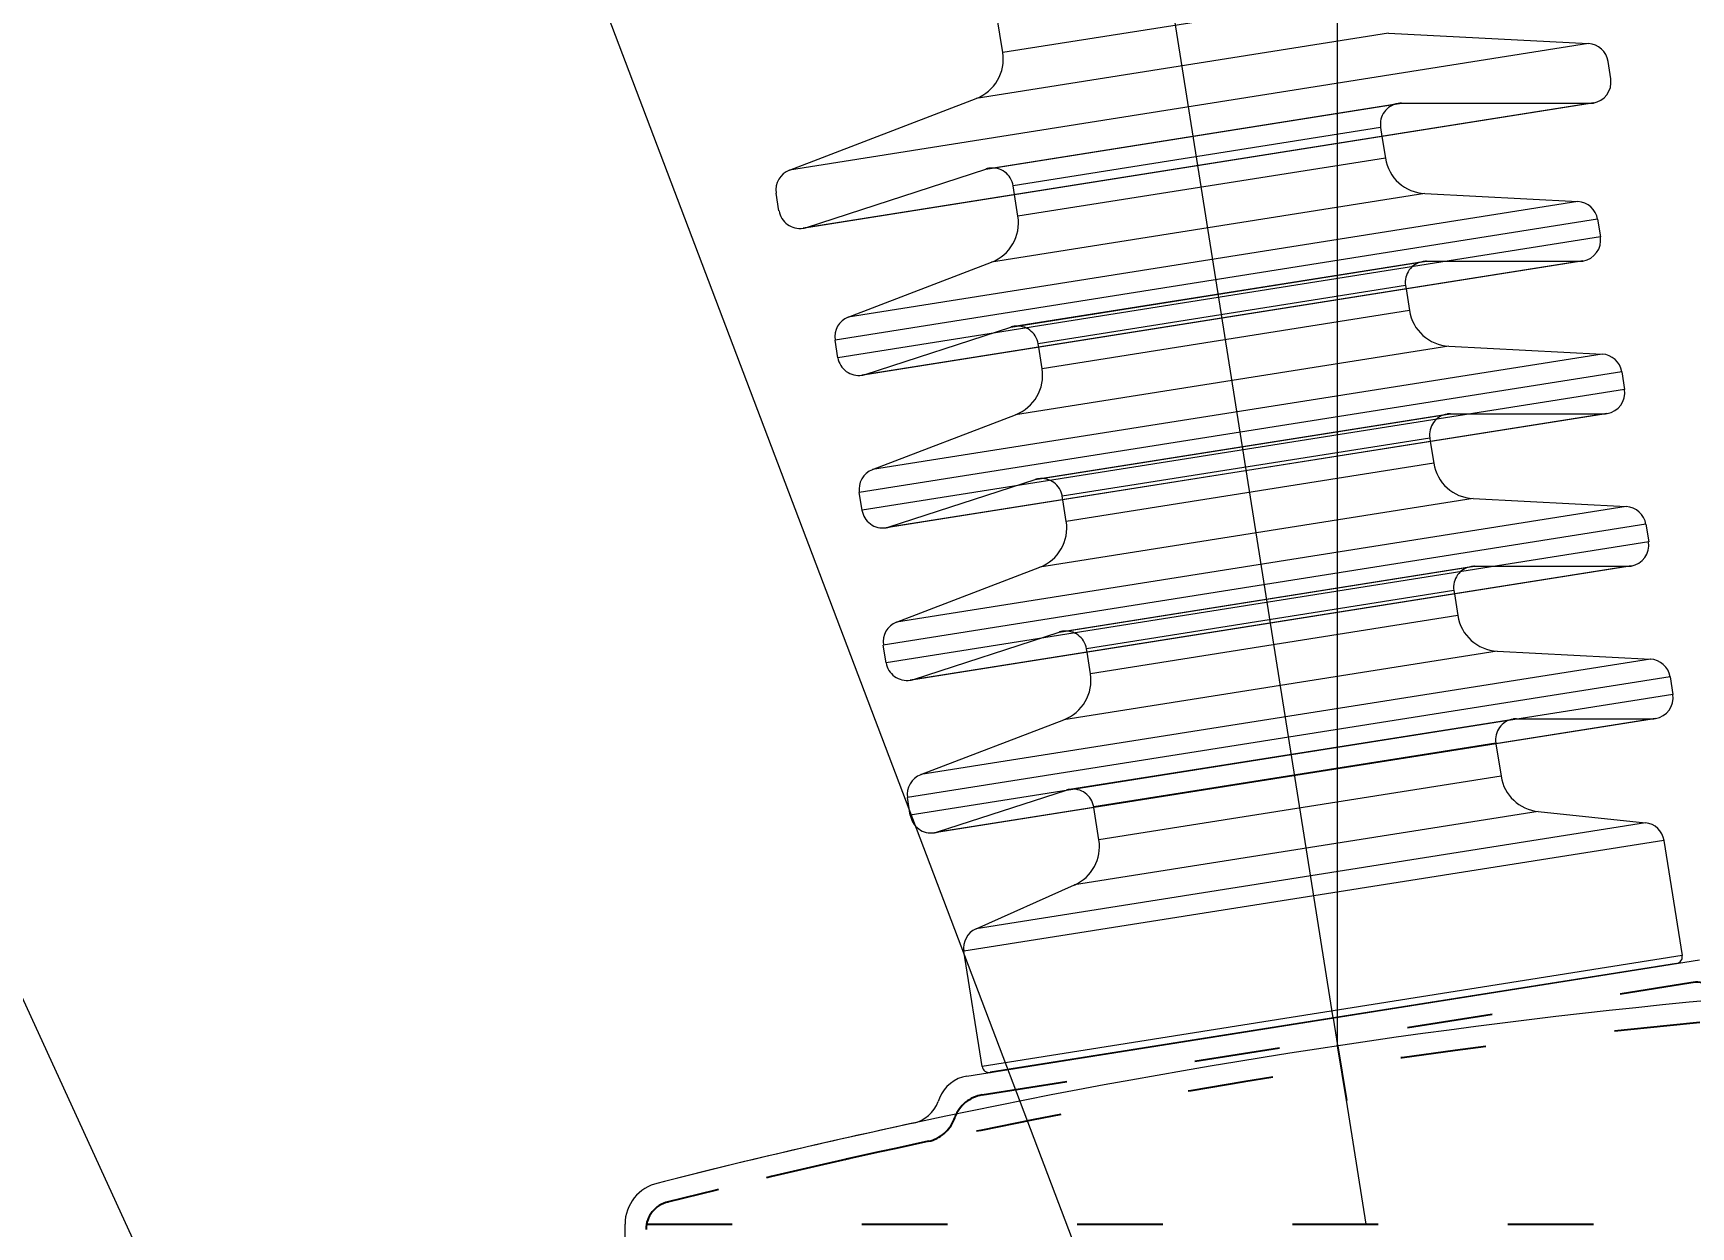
# Model space of a CAD drawing. Header units: millimetres. Extents: x 89051 to 218395, y -330386 to -125649.
# Drawn here: x 99114.6 to 99350.8, y -132702 to -132531.9 of the extents above; entities that cross this region are included whole.
import ezdxf

# ---------------------------------------------------------------- set-up
doc = ezdxf.new("R2010")
doc.units = ezdxf.units.MM
doc.header["$LTSCALE"] = 13
for name, pattern in [('1 实线', [0]), ('ACAD_ISO03W100', [1.18, 0.47, -0.71]), ('ACAD_ISO04W100', [30, 24, -3, 0, -3]), ('CENTER', [50.8, 31.75, -6.35, 6.35, -6.35]), ('HIDDEN', [9.525, 6.35, -3.175])]:
    doc.linetypes.add(name, pattern=pattern)
doc.layers.get('0').update_dxf_attribs({"color": 1, "linetype": 'CENTER'})
doc.layers.add('标注、文本', color=3, linetype='Continuous', lineweight=25)
doc.layers.add('铁心', color=3, linetype='Continuous', lineweight=0)
doc.layers.add('粗实线', color=4, linetype='Continuous')
doc.styles.get("Standard").update_dxf_attribs({"font": 'gbenor.shx', "bigfont": 'gbcbig.shx'})
doc.dimstyles.new('1-15', dxfattribs={"dimscale": 20, "dimtxt": 3.5, "dimasz": 2, "dimexe": 1.5, "dimexo": 0.5, "dimgap": 0.5, "dimtad": 1, "dimtoh": 1, "dimdec": 1, "dimdsep": 46, "dimtxsty": 'Standard', "dimcen": 2.5, "dimclrd": 3, "dimclre": 3, "dimclrt": 3, "dimadec": 0, "dimazin": 2, "dimtfac": 1, "dimtdec": 1, "dimtmove": 0, "dimatfit": 2, "dimfxl": 1, "dimarcsym": 0})

# ---------------------------------------------------------------- blocks, each defined once
blk = doc.blocks.new('125506')
at = {"color": 7, "linetype": 'Continuous', "lineweight": 15}
for p, q in [((72057.51, -123615.06), (72056.29, -123607.34)), ((72094.17, -123613.22), (72113.14, -123614.21)), ((72115.26, -123617.57), (72115.01, -123615.9)), ((72037.26, -123626.23), (72054.99, -123619.42)), ((72113.62, -123619.85), (72038.55, -123631.74)), ((72093.53, -123623.03), (72093.86, -123625.09)), ((72036.26, -123630.08), (72036, -123628.41)), ((72058.96, -123630.61), (72058.64, -123628.56)), ((72097.6, -123628.46), (72112.15, -123629.22)), ((72114.02, -123630.9), (72114.28, -123632.57)), ((72042.84, -123640.19), (72056.44, -123634.97)), ((72112.62, -123634.86), (72044.14, -123645.71)), ((72095.83, -123637.52), (72096.15, -123639.57)), ((72041.85, -123644.05), (72041.59, -123642.37)), ((72061.25, -123645.1), (72060.93, -123643.05)), ((72099.89, -123642.94), (72114.44, -123643.7)), ((72116.31, -123645.39), (72116.58, -123647.06)), ((72045.14, -123654.68), (72058.74, -123649.46)), ((72114.91, -123649.35), (72046.43, -123660.19)), ((72098.12, -123652.01), (72098.45, -123654.06)), ((72044.15, -123658.53), (72043.88, -123656.86)), ((72063.55, -123659.59), (72063.22, -123657.53)), ((72102.19, -123657.43), (72116.73, -123658.19)), ((72118.61, -123659.87), (72118.87, -123661.55)), ((72047.43, -123669.17), (72061.03, -123663.95)), ((72117.21, -123663.83), (72048.73, -123674.68)), ((72100.42, -123666.49), (72100.74, -123668.54)), ((72046.44, -123673.02), (72046.17, -123671.35)), ((72065.84, -123674.07), (72065.52, -123672.02)), ((72104.48, -123671.91), (72119.03, -123672.68)), ((72120.9, -123674.36), (72121.16, -123676.03)), ((72049.73, -123683.65), (72063.33, -123678.43)), ((72119.5, -123678.32), (72051.02, -123689.17)), ((72104.36, -123680.72), (72104.85, -123683.8)), ((72048.73, -123687.5), (72048.47, -123685.83)), ((72066.65, -123689.85), (72066.17, -123686.77)), ((72108.38, -123687.15), (72118.56, -123688.22)), ((72120.32, -123689.9), (72122.06, -123700.84)), ((72054.98, -123698.29), (72064.33, -123694.13)), ((72055.55, -123711.37), (72053.82, -123700.43)), ((72121.5, -123701.6), (72056.31, -123711.92))]:
    blk.add_line(p, q, dxfattribs=at)
at = {"color": 8, "linetype": 'Continuous', "lineweight": 15}
for p, q in [((72090.43, -123609.85), (72057.51, -123615.06)), ((72094.17, -123613.22), (72054.99, -123619.42)), ((72113.14, -123614.21), (72037.26, -123626.23)), ((72093.86, -123625.09), (72058.96, -123630.61)), ((72112.15, -123629.22), (72042.84, -123640.19)), ((72097.6, -123628.46), (72056.44, -123634.97)), ((72114.02, -123630.9), (72041.59, -123642.37)), ((72114.28, -123632.57), (72041.85, -123644.05)), ((72096.15, -123639.57), (72061.25, -123645.1)), ((72114.44, -123643.7), (72045.14, -123654.68)), ((72099.89, -123642.94), (72058.74, -123649.46)), ((72116.31, -123645.39), (72043.88, -123656.86)), ((72116.58, -123647.06), (72044.15, -123658.53)), ((72098.45, -123654.06), (72063.55, -123659.59)), ((72102.19, -123657.43), (72061.03, -123663.95)), ((72116.73, -123658.19), (72047.43, -123669.17)), ((72118.61, -123659.87), (72046.17, -123671.35)), ((72118.87, -123661.55), (72046.44, -123673.02)), ((72100.74, -123668.54), (72065.84, -123674.07)), ((72104.48, -123671.91), (72063.33, -123678.43)), ((72119.03, -123672.68), (72049.73, -123683.65)), ((72120.9, -123674.36), (72048.47, -123685.83)), ((72121.16, -123676.03), (72048.73, -123687.5)), ((72104.85, -123683.8), (72066.65, -123689.85)), ((72108.38, -123687.15), (72064.33, -123694.13)), ((72118.56, -123688.22), (72054.98, -123698.29)), ((72120.32, -123689.9), (72053.82, -123700.43)), ((72122.06, -123700.84), (72055.55, -123711.37))]:
    blk.add_line(p, q, dxfattribs=at)
at = {"color": 7, "linetype": 'HIDDEN', "lineweight": 0}
for p, q in [((72038.86, -123631.67), (72113.3, -123619.88)), ((72055.91, -123626.13), (72095.38, -123619.88)), ((72056.21, -123626.06), (72095.06, -123619.9)), ((72095.38, -123619.88), (72113.3, -123619.88)), ((72093.4, -123622.19), (72058.5, -123627.72)), ((72093.4, -123622.19), (72093.53, -123623.03)), ((72038.86, -123631.67), (72055.91, -123626.13)), ((72058.64, -123628.56), (72058.5, -123627.72)), ((72044.44, -123645.63), (72112.31, -123634.89)), ((72058.29, -123641.14), (72097.75, -123634.89)), ((72058.59, -123641.06), (72097.44, -123634.91)), ((72097.75, -123634.89), (72112.31, -123634.89)), ((72095.78, -123637.2), (72060.88, -123642.73)), ((72095.78, -123637.2), (72095.83, -123637.52)), ((72044.44, -123645.63), (72058.29, -123641.14)), ((72060.93, -123643.05), (72060.88, -123642.73)), ((72046.74, -123660.12), (72114.6, -123649.37)), ((72060.58, -123655.62), (72100.05, -123649.37)), ((72060.88, -123655.55), (72099.73, -123649.4)), ((72100.05, -123649.37), (72114.6, -123649.37)), ((72098.07, -123651.69), (72063.17, -123657.21)), ((72098.07, -123651.69), (72098.12, -123652.01)), ((72046.74, -123660.12), (72060.58, -123655.62)), ((72063.22, -123657.53), (72063.17, -123657.21)), ((72049.03, -123674.61), (72116.89, -123663.86)), ((72062.87, -123670.11), (72102.34, -123663.86)), ((72063.18, -123670.04), (72102.03, -123663.88)), ((72102.34, -123663.86), (72116.89, -123663.86)), ((72100.37, -123666.17), (72065.47, -123671.7)), ((72100.37, -123666.17), (72100.42, -123666.49)), ((72049.03, -123674.61), (72062.87, -123670.11)), ((72065.52, -123672.02), (72065.47, -123671.7)), ((72051.33, -123689.09), (72119.19, -123678.34)), ((72063.56, -123685.12), (72106.32, -123678.34)), ((72063.87, -123685.04), (72106.01, -123678.37)), ((72106.32, -123678.34), (72119.19, -123678.34)), ((72104.35, -123680.66), (72066.16, -123686.71)), ((72104.35, -123680.66), (72104.36, -123680.72)), ((72051.33, -123689.09), (72063.56, -123685.12)), ((72066.17, -123686.77), (72066.16, -123686.71)), ((72056.35, -123711.92), (72121.47, -123701.6))]:
    blk.add_line(p, q, dxfattribs=at)
at = {"color": 7, "linetype": 'Continuous', "lineweight": 15}
for centre, radius, start, end in [((72053.56, -123615.69), 4, 291, 9), ((72113.03, -123616.21), 2, 8.7563, 86.7563), ((72113.29, -123617.88), 2, 278.7563, 8.7563), ((72097.81, -123624.46), 4, 189, 267), ((72037.97, -123628.1), 2, 111, 189), ((72112.04, -123631.21), 2, 9, 87), ((72038.24, -123629.77), 2, 189, 279), ((72055.01, -123631.24), 4, 291, 9), ((72112.31, -123632.89), 2, 279, 9), ((72043.56, -123642.06), 2, 111, 189), ((72100.1, -123638.95), 4, 189, 267), ((72114.34, -123645.7), 2, 9, 87), ((72043.83, -123643.73), 2, 189, 279), ((72057.3, -123645.73), 4, 291, 9), ((72114.6, -123647.37), 2, 279, 9), ((72045.86, -123656.55), 2, 111, 189), ((72102.4, -123653.43), 4, 189, 267), ((72046.12, -123658.22), 2, 189, 279), ((72059.6, -123660.21), 4, 291, 9), ((72116.63, -123660.19), 2, 9, 87), ((72116.89, -123661.86), 2, 279, 9), ((72048.15, -123671.03), 2, 111, 189), ((72104.69, -123667.92), 4, 189, 267), ((72048.41, -123672.7), 2, 189, 279), ((72118.92, -123674.67), 2, 9, 87), ((72061.89, -123674.7), 4, 291, 9), ((72119.19, -123676.34), 2, 279, 9), ((72050.44, -123685.52), 2, 111, 189), ((72108.8, -123683.18), 4, 189, 264), ((72050.71, -123687.19), 2, 189, 279), ((72118.35, -123690.21), 2, 9, 84), ((72062.7, -123690.48), 4, 294, 9), ((72055.79, -123700.12), 2, 114, 189), ((72121.4, -123700.94), 0.667, 279, 9), ((72056.21, -123711.27), 0.667, 189, 279)]:
    blk.add_arc(centre, radius, start, end, dxfattribs=at)
at = {"color": 7, "linetype": 'HIDDEN', "lineweight": 0}
for centre, radius, start, end in [((72095.38, -123621.88), 2, 99, 189), ((72095.38, -123621.88), 2, 90, 99), ((72113.29, -123617.88), 2, 269.7563, 278.7563), ((72113.3, -123617.88), 2, 270, 279), ((72056.53, -123628.03), 2, 99, 108), ((72056.53, -123628.03), 2, 9, 99), ((72038.24, -123629.77), 2, 279, 288), ((72097.75, -123636.89), 2, 99, 189), ((72097.75, -123636.89), 2, 90, 99), ((72112.31, -123632.89), 2, 270, 279), ((72058.9, -123643.04), 2, 99, 108), ((72058.9, -123643.04), 2, 9, 99), ((72043.83, -123643.73), 2, 279, 288), ((72100.05, -123651.37), 2, 99, 189), ((72100.05, -123651.37), 2, 90, 99), ((72114.6, -123647.37), 2, 270, 279), ((72061.2, -123657.53), 2, 99, 108), ((72061.2, -123657.53), 2, 9, 99), ((72046.12, -123658.22), 2, 279, 288), ((72102.34, -123665.86), 2, 99, 189), ((72102.34, -123665.86), 2, 90, 99), ((72116.89, -123661.86), 2, 270, 279), ((72063.49, -123672.01), 2, 99, 108), ((72063.49, -123672.01), 2, 9, 99), ((72048.41, -123672.7), 2, 279, 288), ((72106.32, -123680.34), 2, 99, 189), ((72106.32, -123680.34), 2, 90, 99), ((72119.19, -123676.34), 2, 270, 279), ((72064.18, -123687.02), 2, 99, 108), ((72064.18, -123687.02), 2, 9, 99), ((72050.71, -123687.19), 2, 279, 288), ((72121.4, -123700.94), 0.667, 276, 279), ((72056.21, -123711.27), 0.667, 279, 282)]:
    blk.add_arc(centre, radius, start, end, dxfattribs=at)
at = {"layer": '标注、文本', "color": 1, "linetype": 'ACAD_ISO04W100', "lineweight": 15}
blk.add_line((72088.91, -123706.76), (72056.33, -123501.57), dxfattribs=at)
blk = doc.blocks.new('*D586')
at = {"layer": 'Defpoints', "color": 0, "transparency": 16777216}
for p in [(99445.89, -132717.98), (99058.37, -132817.98), (99445.89, -132817.98)]:
    blk.add_point(p, dxfattribs=at)
at = {"layer": '标注、文本', "color": 3, "lineweight": -2, "transparency": 16777216}
for p, q in [((99435.89, -132717.98), (99028.37, -132717.98)), ((99058.37, -132757.98), (99058.37, -132777.98)), ((99435.89, -132817.98), (99028.37, -132817.98))]:
    blk.add_line(p, q, dxfattribs=at)
at = {"layer": '标注、文本', "color": 3, "transparency": 16777216}
for points in [[(99051.7, -132757.98), (99065.04, -132757.98), (99058.37, -132717.98)], [(99051.7, -132777.98), (99065.04, -132777.98), (99058.37, -132817.98)]]:
    blk.add_solid(points, dxfattribs=at)
at = {"layer": '标注、文本', "color": 3, "transparency": 16777216, "insert": (99013.37, -132758.79), "char_height": 70, "attachment_point": 5, "rotation": 90}
blk.add_mtext('100', dxfattribs=at)
blk = doc.blocks.new('*D591')
at = {"layer": 'Defpoints', "color": 0, "transparency": 16777216}
for p in [(99257.43, -132268.07), (99300.43, -132341.72), (99250.93, -132364.45), (99299.8, -132672.24), (99300.43, -132676.2)]:
    blk.add_point(p, dxfattribs=at)
at = {"layer": '标注、文本', "color": 3, "lineweight": -2, "transparency": 16777216}
for p, q in [((99300.43, -132331.72), (99300.43, -132235.81)), ((99249.36, -132354.58), (99231.37, -132241.25)), ((99380.05, -132273.6), (99500.8, -132273.6))]:
    blk.add_line(p, q, dxfattribs=at)
for start, end in [(90, 99.0218), (78.8131, 90), (78.8265, 84.4132), (104.6085, 110.1953)]:
    blk.add_arc((99300.43, -132676.19), 410.39, start, end, dxfattribs=at)
at = {"layer": '标注、文本', "color": 3, "transparency": 16777216}
for points in [[(99340.06, -132274.41), (99340.7, -132261.1), (99300.43, -132265.81)], [(99195.56, -132272.55), (99198.29, -132285.6), (99236.07, -132270.88)]]:
    blk.add_solid(points, dxfattribs=at)
at = {"layer": '标注、文本', "color": 3, "transparency": 16777216, "insert": (99460.42, -132228.6), "char_height": 70, "attachment_point": 5}
blk.add_mtext('9°', dxfattribs=at)

msp = doc.modelspace()

# ---------------------------------------------------------------- linework, layer by layer
at = {"color": 7, "linetype": '1 实线', "lineweight": 0}
for p, q in [((99247.6, -132680.5), (99351.99, -132663.97)), ((99243.72, -132683.65), (99243.53, -132684.14)), ((99198.89, -132710.48), (99198.89, -132701.62))]:
    msp.add_line(p, q, dxfattribs=at)
for centre, radius, start, end in [((99445.89, -133645.82), 980.47, 75.68133, 104.31867), ((99248.39, -132685.44), 5, 99, 159), ((99238.86, -132682.34), 5, 282.1272, 339), ((99445.89, -133645.82), 980.47, 102.12722, 104.31867), ((99204.89, -132701.62), 6, 102.4958, 180)]:
    msp.add_arc(centre, radius, start, end, dxfattribs=at)
at = {"layer": '标注、文本', "color": 1, "linetype": 'ACAD_ISO04W100', "lineweight": 15}
for p, q in [((99300.43, -132676.2), (99300.43, -132341.72)), ((99299.8, -132672.24), (99304.45, -132701.62))]:
    msp.add_line(p, q, dxfattribs=at)
at = {"layer": '标注、文本'}
for p, q in [((99300.4, -132676.21), (99301.71, -132683.98)), ((99245.9, -132686.34), (99245.76, -132686.69))]:
    msp.add_line(p, q, dxfattribs=at)
at = {"layer": '粗实线', "color": 2, "linetype": 'ACAD_ISO03W100', "ltscale": 2}
for p, q in [((99249.78, -132683.2), (99350.75, -132667.2)), ((99201.96, -132701.62), (99689.83, -132701.62))]:
    msp.add_line(p, q, dxfattribs=at)
for centre, radius, start, end in [((99351.53, -132672.14), 5, 39, 99), ((99445.89, -133647.27), 978.91, 75.74867, 104.25133), ((99250.57, -132688.13), 5, 99, 159), ((99241.1, -132684.9), 5, 282.0138, 339), ((99445.89, -133647.27), 978.91, 102.01377, 104.25133), ((99205.89, -132702.36), 4, 102.3972, 180)]:
    msp.add_arc(centre, radius, start, end, dxfattribs=at)
at = {"layer": '铁心'}
for points in [[(99165.25, -132783.33), (98842.61, -132078.96), (98842.61, -132078.96)], [(99305, -132815.39), (99025.94, -132080.28), (99025.94, -132080.28)]]:
    msp.add_lwpolyline(points, dxfattribs=at)

# ---------------------------------------------------------------- block references
at = {"layer": '标注、文本', "xscale": 1.5, "yscale": 1.5, "zscale": 1.5}
msp.add_blockref('125506', (-8833.56, 52887.91), dxfattribs=at)

# ---------------------------------------------------------------- dimensions: what is measured, and where the dimension line sits
at = {"layer": '标注、文本'}
dim = msp.add_angular_dim_2l(base=(99257.43, -132268.07), line1=((99300.43, -132676.2), (99300.43, -132341.72)), line2=((99299.8, -132672.24), (99250.93, -132364.45)), dimstyle='1-15', dxfattribs=at)
dim.commit()
dim.dimension.update_dxf_attribs({"geometry": '*D591', "text_midpoint": (99460.42, -132228.6)})
dim = msp.add_linear_dim(base=(99058.37, -132817.98), p1=(99445.89, -132717.98), p2=(99445.89, -132817.98), angle=90, dimstyle='1-15', dxfattribs=at)
dim.commit()
dim.dimension.update_dxf_attribs({"geometry": '*D586', "text_midpoint": (99058.37, -132758.79), "dimtype": 160})

doc.saveas('drawing.dxf')
